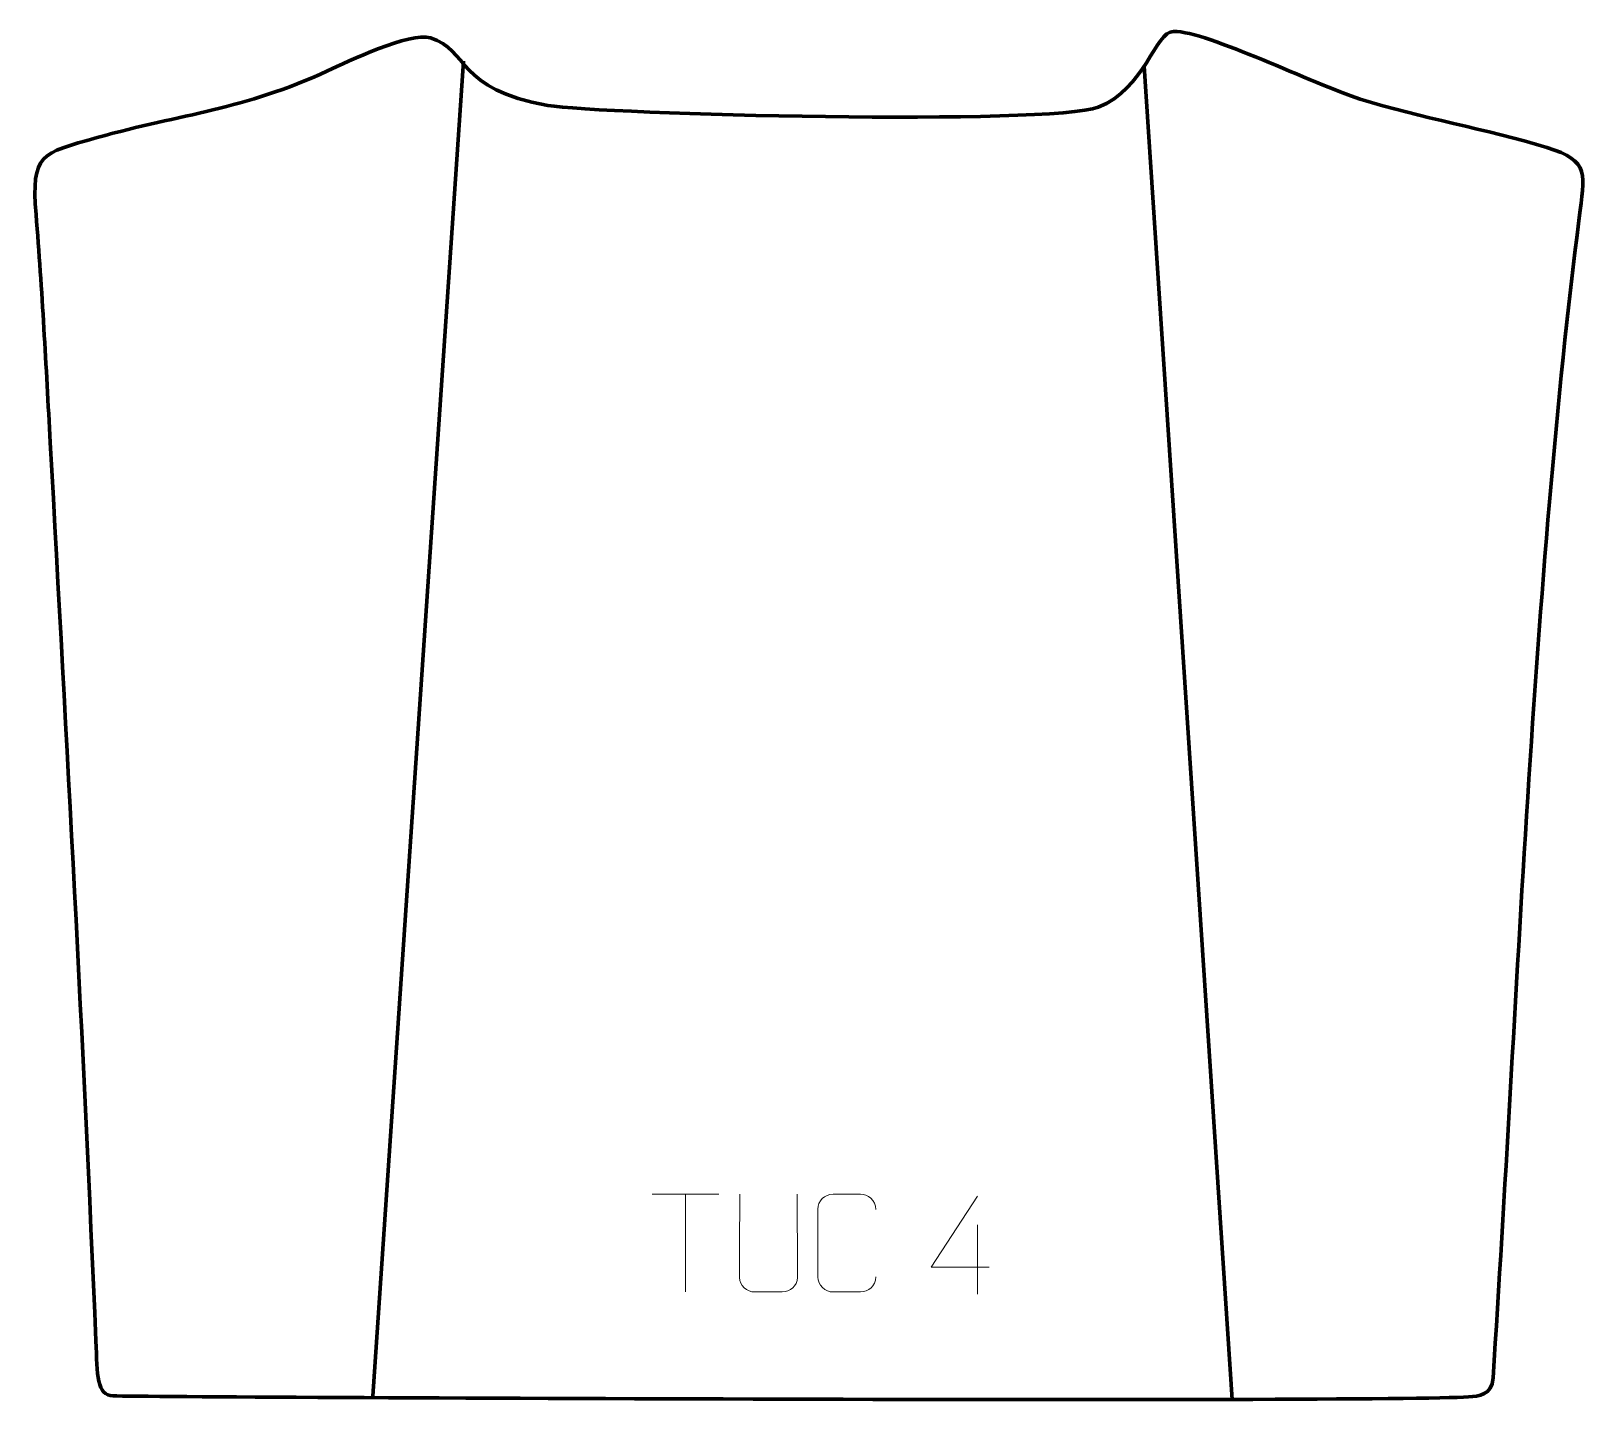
# Model space of a CAD drawing. Header units: millimetres. Extents: x -439 to -41, y 272 to 622.
import ezdxf

# ---------------------------------------------------------------- set-up
doc = ezdxf.new("R2010")
doc.units = ezdxf.units.MM
doc.header["$MEASUREMENT"] = 0
doc.layers.add('layer 2', color=7, linetype='Continuous')
doc.layers.add('layer 3', color=7, linetype='Continuous')

msp = doc.modelspace()

# ---------------------------------------------------------------- linework, layer by layer
at = {"layer": 'layer 2', "color": 142, "lineweight": 158}
for points in [[(-328.3831, 614.7886), (-328.3831, 614.7886), (-351.534, 273.8727), (-351.534, 273.8727)], [(-154.5903, 613.4483), (-154.5903, 613.4483), (-132.0624, 273.0752), (-132.0624, 273.0752)]]:
    msp.add_open_spline(points, degree=3, dxfattribs=at)
at = {"layer": 'layer 3', "color": 242, "lineweight": 158}
msp.add_open_spline([(-166.2785, 602.9856), (-154.4357, 607.536), (-151.7858, 622.3121), (-147.033, 622.3427), (-147.033, 622.3427), (-138.2615, 622.3991), (-111.3769, 608.8647), (-99.3954, 605.0749), (-99.3954, 605.0749), (-84.2337, 600.2791), (-66.9463, 597.3715), (-51.7411, 592.7117), (-51.7411, 592.7117), (-40.5062, 589.2687), (-42.0762, 585.7404), (-43.4773, 574.7292), (-43.4773, 574.7292), (-55.3545, 481.3845), (-59.2729, 372.3363), (-65.4775, 278.5718), (-65.4775, 278.5718), (-65.7733, 274.1012), (-69.0015, 273.9164), (-71.7657, 273.7255), (-71.7657, 273.7255), (-93.7116, 272.2102), (-401.0225, 273.6068), (-417.8446, 273.9852), (-417.8446, 273.9852), (-422.0439, 274.0797), (-421.8577, 279.1504), (-422.2308, 288.0177), (-422.2308, 288.0177), (-425.4428, 364.3528), (-429.668, 441.1066), (-433.8815, 517.4152), (-433.8815, 517.4152), (-434.9573, 536.8789), (-435.9511, 556.1862), (-437.5086, 575.6228), (-437.5086, 575.6228), (-438.7522, 591.1426), (-436.3301, 591.1751), (-421.8952, 595.2499), (-421.8952, 595.2499), (-400.0753, 601.2941), (-384.5356, 602.3668), (-363.0664, 612.2891), (-363.0664, 612.2891), (-357.9355, 614.6604), (-341.985, 622.2337), (-336.8273, 620.6854), (-336.8273, 620.6854), (-326.9459, 617.7193), (-330.2582, 607.4633), (-306.8006, 603.4589), (-306.8006, 603.4589), (-293.0796, 601.1166), (-178.3784, 598.3365), (-166.2785, 602.9856)], degree=3, knots=[0, 0, 0, 0, 0.0625, 0.0625, 0.0625, 0.0625, 0.125, 0.125, 0.125, 0.125, 0.1875, 0.1875, 0.1875, 0.1875, 0.25, 0.25, 0.25, 0.25, 0.3125, 0.3125, 0.3125, 0.3125, 0.375, 0.375, 0.375, 0.375, 0.4375, 0.4375, 0.4375, 0.4375, 0.5, 0.5, 0.5, 0.5, 0.5625, 0.5625, 0.5625, 0.5625, 0.625, 0.625, 0.625, 0.625, 0.6875, 0.6875, 0.6875, 0.6875, 0.75, 0.75, 0.75, 0.75, 0.8125, 0.8125, 0.8125, 0.8125, 0.875, 0.875, 0.875, 0.875, 1, 1, 1, 1], dxfattribs=at)
at = {"layer": 'layer 3', "color": 250, "lineweight": 9}
for points in [[(-280.1605, 325.45), (-280.1605, 325.45), (-263.1733, 325.45), (-263.1733, 325.45)], [(-271.6667, 300.52), (-271.6667, 300.52), (-271.6667, 325.4735), (-271.6667, 325.4735)], [(-197.0916, 317.628), (-197.0916, 317.628), (-197.0916, 299.9633), (-197.0916, 299.9633)]]:
    msp.add_open_spline(points, degree=3, dxfattribs=at)
for points, knots in [([(-243.1611, 325.4774), (-243.1615, 319.9379), (-243.0657, 309.7361), (-243.0653, 304.1957), (-243.0653, 304.1957), (-243.2051, 301.9562), (-244.8823, 300.53), (-247.03, 300.5195), (-247.03, 300.5195), (-249.3619, 300.5199), (-251.6938, 300.5199), (-254.0253, 300.5195), (-254.0253, 300.5195), (-255.9503, 300.418), (-257.9224, 302.2345), (-257.9112, 304.179), (-257.9112, 304.179), (-257.9109, 309.7409), (-257.8155, 319.9163), (-257.8159, 325.4774)], [0, 0, 0, 0, 0.16666667, 0.16666667, 0.16666667, 0.16666667, 0.33333333, 0.33333333, 0.33333333, 0.33333333, 0.5, 0.5, 0.5, 0.5, 0.66666667, 0.66666667, 0.66666667, 0.66666667, 1, 1, 1, 1]), ([(-223.0653, 304.3374), (-223.2051, 302.014), (-224.8823, 300.5344), (-227.03, 300.5236), (-227.03, 300.5236), (-229.3619, 300.524), (-231.6938, 300.524), (-234.0253, 300.5236), (-234.0253, 300.5236), (-235.9503, 300.4182), (-237.9224, 302.3027), (-237.9112, 304.32), (-237.9112, 304.32), (-237.9108, 310.0901), (-237.9108, 315.8598), (-237.9112, 321.6291), (-237.9112, 321.6291), (-237.907, 323.7672), (-236.1603, 325.4864), (-234.0079, 325.4729), (-234.0079, 325.4729), (-231.6822, 325.4729), (-229.3561, 325.4729), (-227.03, 325.4729), (-227.03, 325.4729), (-225.0834, 325.5084), (-223.092, 324.0169), (-223.0653, 321.5793)], [0, 0, 0, 0, 0.125, 0.125, 0.125, 0.125, 0.25, 0.25, 0.25, 0.25, 0.375, 0.375, 0.375, 0.375, 0.5, 0.5, 0.5, 0.5, 0.625, 0.625, 0.625, 0.625, 0.75, 0.75, 0.75, 0.75, 1, 1, 1, 1]), ([(-194.1475, 306.8669), (-194.1475, 306.8669), (-208.9692, 306.8669), (-208.9692, 306.8669), (-208.9692, 306.8669), (-208.9692, 306.8669), (-197.0916, 324.9374), (-197.0916, 324.9374)], [0, 0, 0, 0, 0.33333333, 0.33333333, 0.33333333, 0.33333333, 1, 1, 1, 1])]:
    msp.add_open_spline(points, degree=3, knots=knots, dxfattribs=at)

doc.saveas('drawing.dxf')
